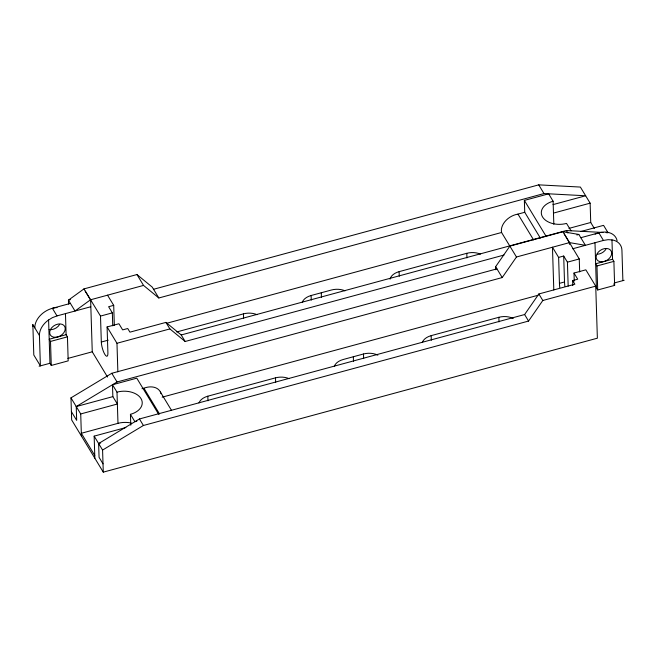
<?xml version="1.0" encoding="UTF-8"?>
<svg xmlns="http://www.w3.org/2000/svg" width="657" height="657" viewBox="0 0 657 657"><rect width="100%" height="100%" fill="white"/><g stroke="black" fill="none" stroke-linecap="round" stroke-linejoin="round"><path stroke-width="0.99" d="M495.731 269.723L495.633 266.685L509.881 246.112L562.901 231.74L578.833 234.45L585.42 245.324L569.488 242.614L516.468 256.994L502.219 277.558L117.053 381.98L76.237 406.552L76.672 420.357L71.399 411.66M103.018 463.858L99.067 457.338L98.632 443.532L139.448 418.961L524.615 314.539L538.863 293.966L574.859 284.21L572.649 280.564L577.725 279.192L574.004 273.041L585.847 269.83L595.727 286.148L597.369 338.191L103.28 472.145L71.662 419.938L70.972 397.855L111.789 373.283L496.955 268.861M103.28 472.145L102.582 450.053L143.407 425.49L528.565 321.059L542.813 300.495L595.727 286.148M552.989 204.623L585.65 195.77L543.988 193.56L158.822 297.982L152.235 287.109L136.952 274.544L83.924 288.916L68.435 300.15L68.558 304.068M158.822 297.982L143.538 285.417L90.51 299.797L75.021 311.024L68.435 300.15L70.398 299.617M90.732 306.762L56.995 315.91L52.346 317.676L48.051 320.32A19.349 13.813 -31.2 0 0 39.436 335.497L40.389 365.867L33.803 354.994L32.85 324.624L39.436 335.497M70.414 303.411L52.388 308.297L56.995 315.91M153.557 289.277L538.724 184.855L580.377 187.064L590.126 203.161L590.733 222.485L594.355 228.464M114.326 325.305L113.702 305.349L108.619 306.72L112.347 312.872L112.749 325.847M540.358 238.08L524.738 212.285L524.36 200.41L548.661 193.823L553.104 201.231L553.826 224.292M85.246 291.092L100.505 316.083L112.347 312.872M66.119 334.668L49.201 339.258L50.515 341.435L51.271 365.456L68.188 360.865L67.441 336.844L66.119 334.668L65.462 313.619M166.278 323.384L501.57 232.488A16.014 11.432 -31.2 0 1 517.962 214.116L524.738 212.285M50.515 341.435L67.441 336.844M100.505 316.083L101.318 342.034A9.083 2.373 74.8 0 0 104.824 354.369A9.083 2.373 74.8 0 0 107.904 352.908L107.091 326.956L118.933 323.745L122.654 329.888L127.729 328.516L129.938 332.155L165.934 322.398L181.217 334.963L185.167 341.484L503.993 255.047M553.473 213.098L590.126 203.161M101.318 342.034L108.224 340.162M107.091 326.956L116.971 343.266L169.884 328.919L185.167 341.484M39.124 366.212L49.957 363.28L51.271 365.456M67.852 358.426L92.259 351.807L107.534 377.044M176.741 331.949L243.443 313.865A14.528 9.436 -1.8 0 1 257.043 314.678M302.286 302.228A14.528 9.436 -1.8 0 1 311.122 295.51L331.432 290.008A14.528 9.436 -1.8 0 1 345.032 290.821M390.028 279.184A14.528 9.436 -1.8 0 1 399.111 271.653L466.798 253.306A14.528 9.436 -1.8 0 1 480.398 254.128M568.937 228.398L590.733 222.485M181.217 334.963L566.383 230.533L603.036 232.479M580.78 231.527L603.561 225.351L608.045 232.742L606.041 232.644M576.871 234.984L578.833 234.45M580.813 237.711L598.831 232.824L603.446 240.437L608.127 239.674L612.521 239.961A19.349 13.813 -31.2 0 1 621.933 250.251L622.885 280.621M572.658 248.781L603.446 240.437M553.802 289.975L552.463 247.229L558.622 257.396L563.698 256.025L567.418 262.168L568.174 286.123M70.972 397.855L80.721 413.951L117.373 404.014L112.856 396.623L112.478 384.756L136.779 378.169L158.657 414.288M567.418 262.168L579.26 258.957L579.671 271.932M612.562 259.195L595.644 263.786L596.958 265.962L597.714 289.983L614.64 285.393L613.884 261.371L612.562 259.195L611.963 239.928M76.237 406.552L112.856 396.623M141.986 388.73L143.924 388.205A16.014 11.432 -31.2 0 1 161.022 393.707M596.958 265.962L613.884 261.371M559.797 287.552A19.349 5.059 74.8 0 1 559.436 283.348L564.511 281.976L563.698 256.025M162.172 397.173L538.009 295.28M614.279 282.962L624.15 280.284M198.972 402.913A14.528 9.436 -1.8 0 1 207.817 396.196L275.497 377.849A14.528 9.436 -1.8 0 1 289.096 378.662M377.841 355.166A14.528 9.436 -1.8 0 0 363.485 353.992L343.184 359.502A14.528 9.436 -1.8 0 0 334.339 366.22M422.328 342.363A14.528 9.436 -1.8 0 1 431.164 335.645L498.852 317.29A14.528 9.436 -1.8 0 1 513.207 318.464M131.26 423.059A18.527 12.031 -1.8 0 0 117.981 423.338L81.328 433.275L94.764 455.465M136.853 421.194L134.915 421.72L130.431 414.329A18.527 12.031 -1.8 0 0 140.976 398.553A18.527 12.031 -1.8 0 0 116.995 392.139L112.478 384.756M94.846 458.225L94.156 436.133L125.857 427.543M98.632 443.532L100.611 442.99M613.761 283.939L614.64 285.393M571.015 230.812L566.539 223.413A18.527 12.031 -1.8 0 1 542.559 216.999A18.527 12.031 -1.8 0 1 553.104 201.231M538.724 184.855L543.988 193.56M566.383 230.533L567.87 232.98M562.901 231.74L569.488 242.614M564.223 233.917L579.26 258.957M597.714 289.983L596.4 287.807L594.987 242.729M524.36 200.41L546.238 236.528M517.962 214.116L533.591 239.912M501.57 232.488L516.468 256.994M538.863 293.966L542.813 300.495M495.633 266.685L502.219 277.558M524.615 314.539L528.565 321.059M136.952 274.544L143.538 285.417M165.934 322.398L169.884 328.919M107.543 295.182L113.702 305.349M160.415 392.04L171.346 410.099M83.924 288.916L90.51 299.797M143.924 388.205L159.544 414M111.789 373.283L117.053 381.98M139.448 418.961L143.407 425.49M94.156 436.133L102.582 450.053M574.004 273.041L574.259 281.032M572.649 280.564L572.805 285.557M569.381 242.647L569.438 244.396M558.622 257.396L559.436 283.348M498.852 317.29L498.992 321.897M466.798 253.306L466.938 257.905M431.164 335.645L431.312 340.244M399.111 271.653L399.259 276.26M363.485 353.992L363.633 358.599M353.335 356.743L353.474 361.35M321.281 292.759L321.421 297.358M311.122 295.51L311.27 300.109M275.497 377.849L275.644 382.448M243.443 313.865L243.591 318.464M207.817 396.196L207.957 400.803M130.431 414.329L130.776 425.21M116.971 343.266L117.866 371.846M116.995 392.139L117.981 423.338M90.617 299.764L92.259 351.807M80.721 413.951L81.411 436.034M48.593 319.984L49.957 363.28M595.094 234.163A19.349 13.813 -31.2 0 1 617.104 240.766M564.872 286.173A19.349 5.059 74.8 0 1 564.511 281.976M606.132 248.88A8.352 5.962 -31.2 0 1 597.476 254.21M34.829 327.884A19.349 13.813 -31.2 0 1 57.069 307.533M59.688 324.344A8.352 5.962 -31.2 0 1 49.127 329.551M33.064 326.504A19.349 13.813 -31.2 0 1 32.85 324.624M602.083 261.823A8.352 5.962 -31.2 0 0 611.371 251.459A8.352 5.962 -31.2 0 0 598.264 252.14A8.352 5.962 -31.2 0 0 602.083 261.823M55.64 337.296A8.352 5.962 -31.2 0 0 64.928 326.931A8.352 5.962 -31.2 0 0 51.813 327.613A8.352 5.962 -31.2 0 0 55.64 337.296"/></g></svg>
